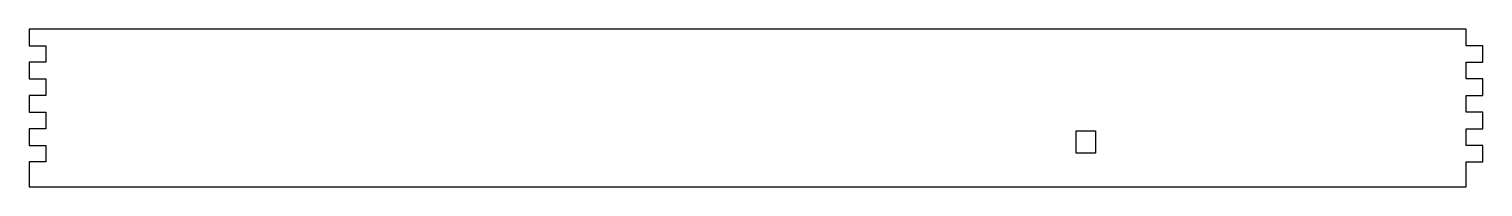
# Model space of a CAD drawing. Header units: millimetres. Extents: x -150 to 550, y 4 to 80.
import ezdxf

# ---------------------------------------------------------------- set-up
doc = ezdxf.new("R2010")
doc.units = ezdxf.units.MM
doc.layers.get('0').update_dxf_attribs({"linetype": 'CONTINUOUS'})

msp = doc.modelspace()

# ---------------------------------------------------------------- linework, layer by layer
for points in [[(542.01, 4), (542.01, 16), (550.01, 16), (550.01, 24), (542.01, 24), (542.01, 32), (550.01, 32), (550.01, 40), (542.01, 40), (542.01, 48), (550.01, 48), (550.01, 56), (542.01, 56), (542.01, 64), (550.01, 64), (550.01, 72), (542.01, 72), (542.01, 80), (-150, 80), (-150, 72), (-142, 72), (-142, 64), (-150, 64), (-150, 56), (-142, 56), (-142, 48), (-150, 48), (-150, 40), (-142, 40), (-142, 32), (-150, 32), (-150, 24), (-142, 24), (-142, 16), (-150, 16), (-150, 4)], [(354.22, 20.2), (354.22, 31), (363.42, 31), (363.42, 20.2)]]:
    msp.add_lwpolyline(points, close=True)

doc.saveas('drawing.dxf')
